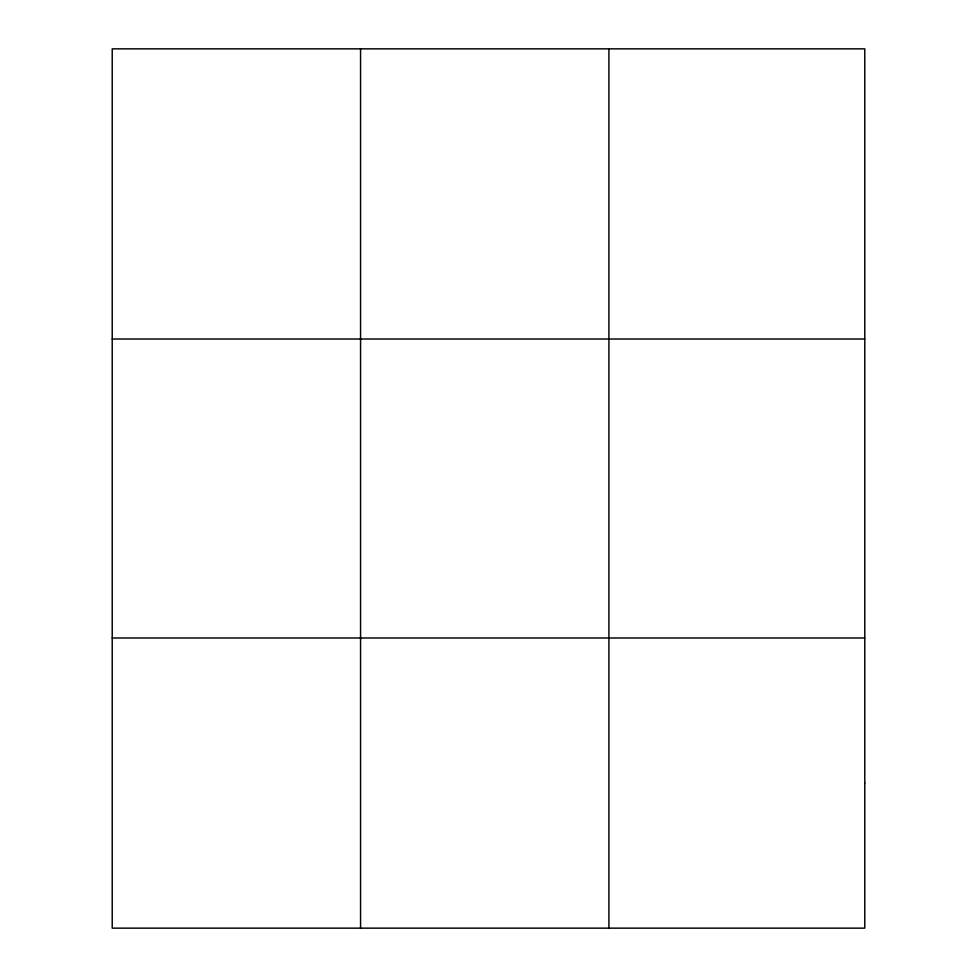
<?xml version="1.0" encoding="UTF-8"?>
<svg xmlns="http://www.w3.org/2000/svg" width="977" height="977" viewBox="0 0 977 977"><rect width="100%" height="100%" fill="white"/><g stroke="black" fill="none" stroke-linecap="round" stroke-linejoin="round"><path stroke-width="1.47" d="M360.562 928.15L360.562 48.85M608.915 928.15L608.915 48.85M112.221 339.019L864.779 339.019M112.221 637.981L864.779 637.981M864.779 783.066L864.779 928.15L112.221 928.15L112.221 48.85L864.779 48.85L864.779 783.066"/></g></svg>
